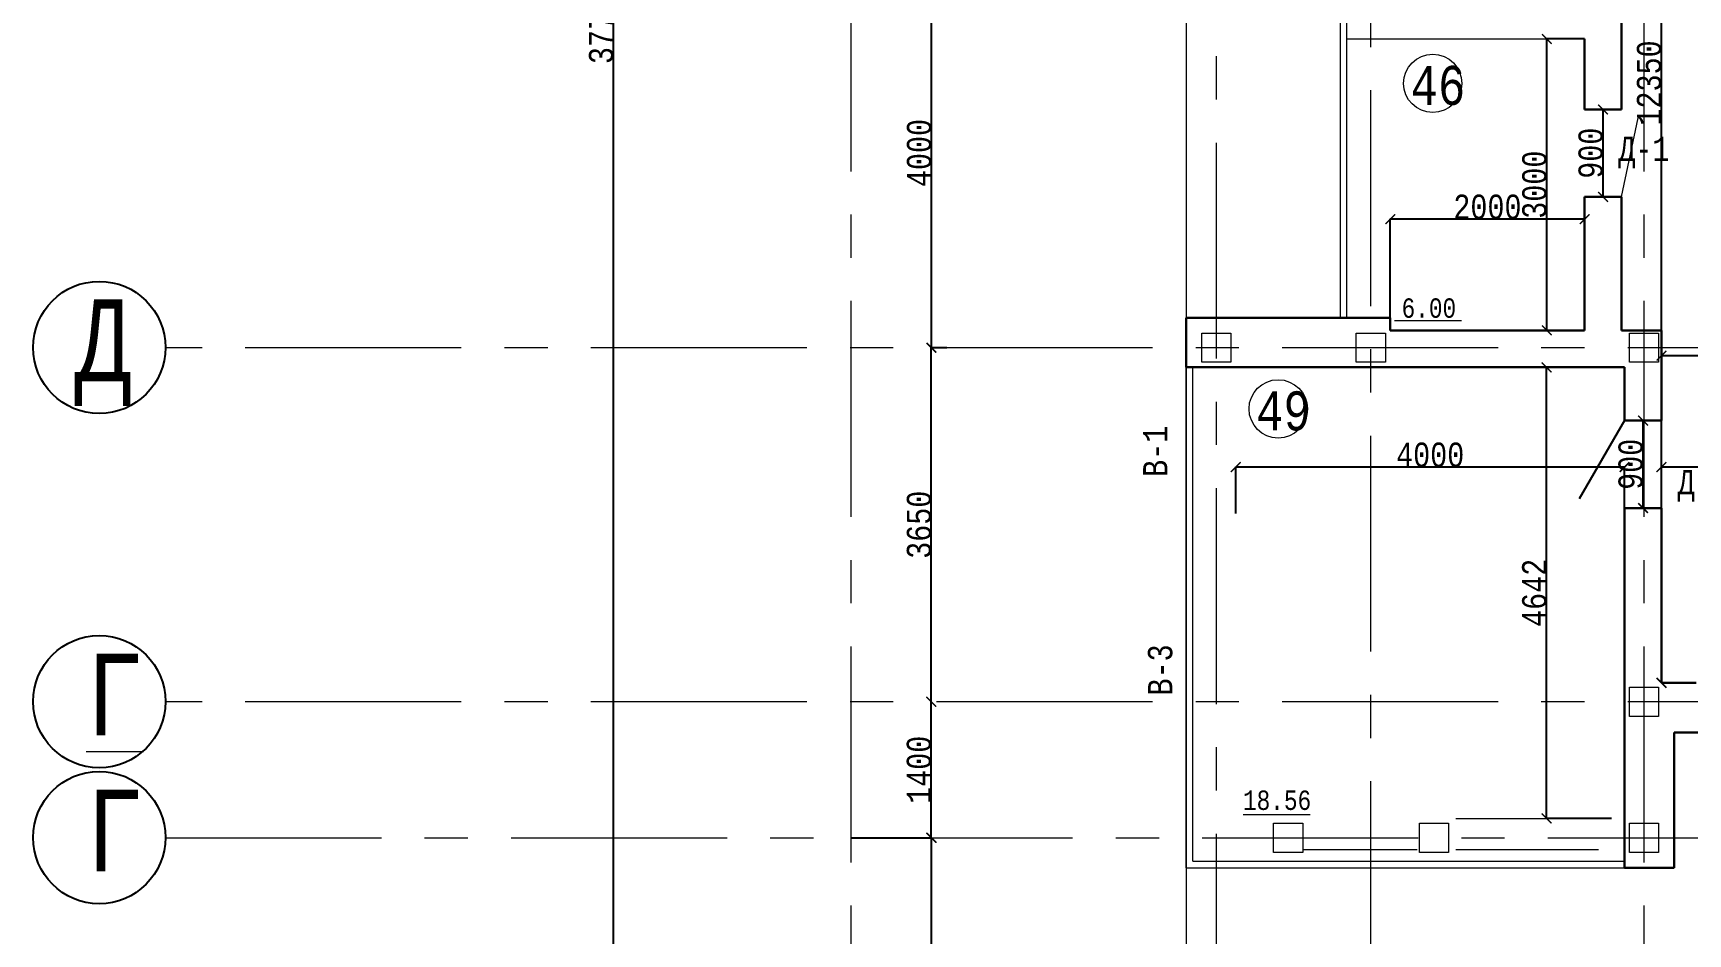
# Model space of a CAD drawing. Header units: millimetres. Extents: x -689206 to 4969298, y -1019800 to 703299.
# Drawn here: x 355454 to 372481, y -636417 to -627146 of the extents above; entities that cross this region are included whole.
import ezdxf

# ---------------------------------------------------------------- set-up
doc = ezdxf.new("R2010")
doc.units = ezdxf.units.MM
doc.linetypes.add('осеваяX2', pattern=[101.6, 63.5, -12.7, 12.7, -12.7])
for name, color, linetype, lineweight in [('несущие', 7, 'Continuous', 30), ('ОКНА', 250, 'Continuous', 20), ('ПЕРЕГОРОДКИ', 252, 'Continuous', 9), ('РАЗМЕРЫ', 7, 'Continuous', 9), ('стены', 7, 'Continuous', 20)]:
    doc.layers.add(name, color=color, linetype=linetype, lineweight=lineweight)
doc.layers.add('сетка', color=104, linetype='Continuous')
doc.layers.add('четотам', color=7, linetype='Continuous')
doc.styles.add('Аннотативный', font='isocteur.ttf', dxfattribs={"width": 0.7, "height": 250})
doc.dimstyles.new('Аннотативный', dxfattribs={"dimscale": 0, "dimtxt": 250, "dimasz": 100, "dimexe": 1.25, "dimexo": 0.625, "dimtad": 1, "dimdec": 0, "dimtxsty": 'Аннотативный', "dimblk": 'ARCHTICK', "dimcen": 2.5, "dimadec": 0, "dimazin": 0, "dimtfac": 1, "dimtdec": 0, "dimtmove": 0, "dimatfit": 3, "dimfxl": 1, "dimarcsym": 0})

# ---------------------------------------------------------------- blocks, each defined once
blk = doc.blocks.new('_ArchTick')
at = {"color": 0, "linetype": 'ByBlock', "const_width": 0.15}
blk.add_lwpolyline([(-0.5, -0.5), (0.5, 0.5)], dxfattribs=at)
blk = doc.blocks.new('*D3717')
at = {"layer": 'Defpoints', "color": 0, "lineweight": 0, "transparency": 16777216}
for p in [(371029, -627206), (371418, -627206), (371418, -630206)]:
    blk.add_point(p, dxfattribs=at)
at = {"layer": 'стены', "color": 0, "lineweight": -2, "transparency": 16777216}
for p, q in [((371417, -627206), (371027, -627206)), ((371029, -630206), (371029, -627206)), ((371417, -630206), (371027, -630206))]:
    blk.add_line(p, q, dxfattribs=at)
at = {"layer": 'стены', "color": 0, "lineweight": -2, "transparency": 16777216, "xscale": 100, "yscale": 100, "zscale": 100}
for p, rotation in [((371029, -627206), 90), ((371029, -630206), 270)]:
    blk.add_blockref('_ArchTick', p, dxfattribs=dict(at, rotation=rotation))
at = {"layer": 'стены', "color": 0, "lineweight": 5, "transparency": 16777216, "insert": (370903, -628706), "char_height": 250, "attachment_point": 5, "rotation": 90, "style": 'Аннотативный'}
blk.add_mtext('3000', dxfattribs=at)
blk = doc.blocks.new('*D3724')
at = {"layer": 'Defpoints', "color": 0, "lineweight": 0, "transparency": 16777216}
for p in [(372209, -631613), (372209, -632109), (375118, -632109)]:
    blk.add_point(p, dxfattribs=at)
at = {"layer": 'стены', "color": 0, "lineweight": -2, "transparency": 16777216}
for p, q in [((372209, -632109), (372209, -631611)), ((375118, -631613), (372209, -631613)), ((375118, -632109), (375118, -631611))]:
    blk.add_line(p, q, dxfattribs=at)
at = {"layer": 'стены', "color": 0, "lineweight": -2, "transparency": 16777216, "xscale": 100, "yscale": 100, "zscale": 100, "rotation": 180}
blk.add_blockref('_ArchTick', (372209, -631613), dxfattribs=at)
at = {"layer": 'стены', "color": 0, "lineweight": -2, "transparency": 16777216, "xscale": 100, "yscale": 100, "zscale": 100}
blk.add_blockref('_ArchTick', (375118, -631613), dxfattribs=at)
at = {"layer": 'стены', "color": 0, "lineweight": 5, "transparency": 16777216, "insert": (373663, -631487), "char_height": 250, "attachment_point": 5, "style": 'Аннотативный'}
blk.add_mtext('2910', dxfattribs=at)
blk = doc.blocks.new('*D3726')
at = {"layer": 'Defpoints', "color": 0, "lineweight": 0, "transparency": 16777216}
for p in [(372019, -631134), (372019, -631134), (372019, -632034)]:
    blk.add_point(p, dxfattribs=at)
at = {"layer": 'стены', "color": 0, "lineweight": -2, "transparency": 16777216}
for p, q in [((372019, -631134), (372020, -631134)), ((372019, -632034), (372019, -631134)), ((372019, -632034), (372020, -632034))]:
    blk.add_line(p, q, dxfattribs=at)
at = {"layer": 'стены', "color": 0, "lineweight": -2, "transparency": 16777216, "xscale": 100, "yscale": 100, "zscale": 100}
for p, rotation in [((372019, -631134), 90), ((372019, -632034), 270)]:
    blk.add_blockref('_ArchTick', p, dxfattribs=dict(at, rotation=rotation))
at = {"layer": 'стены', "color": 0, "lineweight": 5, "transparency": 16777216, "insert": (371893, -631584), "char_height": 250, "attachment_point": 5, "rotation": 90, "style": 'Аннотативный'}
blk.add_mtext('900', dxfattribs=at)
blk = doc.blocks.new('*D3727')
at = {"layer": 'Defpoints', "color": 0, "lineweight": 0, "transparency": 16777216}
for p in [(372209, -630466), (372209, -630846), (378238, -630716)]:
    blk.add_point(p, dxfattribs=at)
at = {"layer": 'стены', "color": 0, "lineweight": -2, "transparency": 16777216}
for p, q in [((372209, -630845), (372209, -630465)), ((378238, -630466), (372209, -630466)), ((378238, -630715), (378238, -630465))]:
    blk.add_line(p, q, dxfattribs=at)
at = {"layer": 'стены', "color": 0, "lineweight": -2, "transparency": 16777216, "xscale": 100, "yscale": 100, "zscale": 100, "rotation": 180}
blk.add_blockref('_ArchTick', (372209, -630466), dxfattribs=at)
at = {"layer": 'стены', "color": 0, "lineweight": -2, "transparency": 16777216, "xscale": 100, "yscale": 100, "zscale": 100}
blk.add_blockref('_ArchTick', (378238, -630466), dxfattribs=at)
at = {"layer": 'стены', "color": 0, "lineweight": 5, "transparency": 16777216, "insert": (375223, -630341), "char_height": 250, "attachment_point": 5, "style": 'Аннотативный'}
blk.add_mtext('6030', dxfattribs=at)
blk = doc.blocks.new('*D3748')
at = {"layer": 'Defpoints', "color": 0, "lineweight": 0, "transparency": 16777216}
for p in [(372209, -621486), (372387, -621486), (372387, -633833)]:
    blk.add_point(p, dxfattribs=at)
at = {"layer": 'РАЗМЕРЫ', "color": 0, "lineweight": -2, "transparency": 16777216}
for p, q in [((372387, -621486), (372207, -621486)), ((372209, -633833), (372209, -621486)), ((372387, -633833), (372207, -633833))]:
    blk.add_line(p, q, dxfattribs=at)
at = {"layer": 'РАЗМЕРЫ', "color": 0, "lineweight": -2, "transparency": 16777216, "xscale": 100, "yscale": 100, "zscale": 100}
for p, rotation in [((372209, -621486), 90), ((372209, -633833), 270)]:
    blk.add_blockref('_ArchTick', p, dxfattribs=dict(at, rotation=rotation))
at = {"layer": 'РАЗМЕРЫ', "color": 0, "lineweight": 5, "transparency": 16777216, "insert": (372083, -627659), "char_height": 250, "attachment_point": 5, "rotation": 90, "style": 'Аннотативный'}
blk.add_mtext('12350', dxfattribs=at)
blk = doc.blocks.new('*D3624')
at = {"layer": 'Defpoints', "color": 0, "linetype": 'ByBlock', "lineweight": 9, "transparency": 16777216}
for p in [(371027, -630586), (371829, -630586), (371695, -635228)]:
    blk.add_point(p, dxfattribs=at)
at = {"layer": 'РАЗМЕРЫ', "color": 0, "linetype": 'ByBlock', "lineweight": -2, "transparency": 16777216}
for p, q in [((371828, -630586), (371026, -630586)), ((371027, -635228), (371027, -630586)), ((371695, -635228), (371026, -635228))]:
    blk.add_line(p, q, dxfattribs=at)
at = {"layer": 'РАЗМЕРЫ', "color": 0, "linetype": 'ByBlock', "lineweight": -2, "transparency": 16777216, "xscale": 100, "yscale": 100, "zscale": 100}
for p, rotation in [((371027, -630586), 90), ((371027, -635228), 270)]:
    blk.add_blockref('_ArchTick', p, dxfattribs=dict(at, rotation=rotation))
at = {"layer": 'РАЗМЕРЫ', "color": 0, "linetype": 'ByBlock', "lineweight": 5, "transparency": 16777216, "insert": (370902, -632907), "char_height": 250, "attachment_point": 5, "rotation": 90, "style": 'Аннотативный'}
blk.add_mtext('4642', dxfattribs=at)
blk = doc.blocks.new('*D3625')
at = {"layer": 'Defpoints', "color": 0, "linetype": 'ByBlock', "lineweight": 9, "transparency": 16777216}
for p in [(367829, -631613), (367829, -632091), (371829, -635042)]:
    blk.add_point(p, dxfattribs=at)
at = {"layer": 'РАЗМЕРЫ', "color": 0, "linetype": 'ByBlock', "lineweight": -2, "transparency": 16777216}
for p, q in [((367829, -632090), (367829, -631611)), ((371829, -631613), (367829, -631613)), ((371829, -635041), (371829, -631611))]:
    blk.add_line(p, q, dxfattribs=at)
at = {"layer": 'РАЗМЕРЫ', "color": 0, "linetype": 'ByBlock', "lineweight": -2, "transparency": 16777216, "xscale": 100, "yscale": 100, "zscale": 100, "rotation": 180}
blk.add_blockref('_ArchTick', (367829, -631613), dxfattribs=at)
at = {"layer": 'РАЗМЕРЫ', "color": 0, "linetype": 'ByBlock', "lineweight": -2, "transparency": 16777216, "xscale": 100, "yscale": 100, "zscale": 100}
blk.add_blockref('_ArchTick', (371829, -631613), dxfattribs=at)
at = {"layer": 'РАЗМЕРЫ', "color": 0, "linetype": 'ByBlock', "lineweight": 13, "transparency": 16777216, "insert": (369829, -631487), "char_height": 250, "attachment_point": 5, "style": 'Аннотативный'}
blk.add_mtext('4000', dxfattribs=at)
blk = doc.blocks.new('*D3626')
at = {"layer": 'Defpoints', "color": 0, "linetype": 'ByBlock', "lineweight": 9, "transparency": 16777216}
for p in [(369418, -629061), (369418, -630076), (371418, -630206)]:
    blk.add_point(p, dxfattribs=at)
at = {"layer": 'РАЗМЕРЫ', "color": 0, "linetype": 'ByBlock', "lineweight": -2, "transparency": 16777216}
for p, q in [((369418, -630075), (369418, -629059)), ((371418, -629061), (369418, -629061)), ((371418, -630205), (371418, -629059))]:
    blk.add_line(p, q, dxfattribs=at)
at = {"layer": 'РАЗМЕРЫ', "color": 0, "linetype": 'ByBlock', "lineweight": -2, "transparency": 16777216, "xscale": 100, "yscale": 100, "zscale": 100, "rotation": 180}
blk.add_blockref('_ArchTick', (369418, -629061), dxfattribs=at)
at = {"layer": 'РАЗМЕРЫ', "color": 0, "linetype": 'ByBlock', "lineweight": -2, "transparency": 16777216, "xscale": 100, "yscale": 100, "zscale": 100}
blk.add_blockref('_ArchTick', (371418, -629061), dxfattribs=at)
at = {"layer": 'РАЗМЕРЫ', "color": 0, "linetype": 'ByBlock', "lineweight": 5, "transparency": 16777216, "insert": (370418, -628935), "char_height": 250, "attachment_point": 5, "style": 'Аннотативный'}
blk.add_mtext('2000', dxfattribs=at)
blk = doc.blocks.new('*D3654')
at = {"layer": 'Defpoints', "color": 0, "linetype": 'ByBlock', "lineweight": 0, "transparency": 16777216}
for p in [(371608, -627932), (371608, -627932), (371608, -628832)]:
    blk.add_point(p, dxfattribs=at)
at = {"layer": 'ПЕРЕГОРОДКИ', "color": 0, "linetype": 'ByBlock', "lineweight": -2, "transparency": 16777216}
for p, q in [((371608, -627932), (371609, -627932)), ((371608, -628832), (371608, -627932)), ((371608, -628832), (371609, -628832))]:
    blk.add_line(p, q, dxfattribs=at)
at = {"layer": 'ПЕРЕГОРОДКИ', "color": 0, "linetype": 'ByBlock', "lineweight": -2, "transparency": 16777216, "xscale": 100, "yscale": 100, "zscale": 100}
for p, rotation in [((371608, -627932), 90), ((371608, -628832), 270)]:
    blk.add_blockref('_ArchTick', p, dxfattribs=dict(at, rotation=rotation))
at = {"layer": 'ПЕРЕГОРОДКИ', "color": 0, "linetype": 'ByBlock', "lineweight": 5, "transparency": 16777216, "insert": (371482, -628382), "char_height": 250, "attachment_point": 5, "rotation": 90, "style": 'Аннотативный'}
blk.add_mtext('900', dxfattribs=at)
blk = doc.blocks.new('*D3766')
at = {"layer": 'Defpoints', "color": 0, "lineweight": 0, "ltscale": 35, "transparency": 16777216}
for p in [(364695, -634028), (364695, -634028), (364695, -635428)]:
    blk.add_point(p, dxfattribs=at)
at = {"layer": 'РАЗМЕРЫ', "color": 0, "lineweight": -2, "ltscale": 35, "transparency": 16777216}
for p, q in [((364695, -635428), (364695, -634028)), ((364696, -634028), (364696, -634028)), ((364696, -635428), (364696, -635428))]:
    blk.add_line(p, q, dxfattribs=at)
at = {"layer": 'РАЗМЕРЫ', "color": 0, "lineweight": -2, "ltscale": 35, "transparency": 16777216, "xscale": 100, "yscale": 100, "zscale": 100}
for p, rotation in [((364695, -634028), 90), ((364695, -635428), 270)]:
    blk.add_blockref('_ArchTick', p, dxfattribs=dict(at, rotation=rotation))
at = {"layer": 'РАЗМЕРЫ', "color": 0, "lineweight": 5, "ltscale": 35, "transparency": 16777216, "insert": (364570, -634728), "char_height": 250, "attachment_point": 5, "rotation": 90, "style": 'Аннотативный'}
blk.add_mtext('1400', dxfattribs=at)
blk = doc.blocks.new('*D3767')
at = {"layer": 'Defpoints', "color": 0, "lineweight": 0, "ltscale": 35, "transparency": 16777216}
for p in [(364696, -630384), (364855, -630384), (364696, -634028)]:
    blk.add_point(p, dxfattribs=at)
at = {"layer": 'РАЗМЕРЫ', "color": 0, "lineweight": -2, "ltscale": 35, "transparency": 16777216}
for p, q in [((364854, -630384), (364695, -630384)), ((364696, -634028), (364696, -630384)), ((364697, -634028), (364698, -634028))]:
    blk.add_line(p, q, dxfattribs=at)
at = {"layer": 'РАЗМЕРЫ', "color": 0, "lineweight": -2, "ltscale": 35, "transparency": 16777216, "xscale": 100, "yscale": 100, "zscale": 100}
for p, rotation in [((364696, -630384), 90), ((364696, -634028), 270)]:
    blk.add_blockref('_ArchTick', p, dxfattribs=dict(at, rotation=rotation))
at = {"layer": 'РАЗМЕРЫ', "color": 0, "lineweight": 5, "ltscale": 35, "transparency": 16777216, "insert": (364571, -632206), "char_height": 250, "attachment_point": 5, "rotation": 90, "style": 'Аннотативный'}
blk.add_mtext('3650', dxfattribs=at)
blk = doc.blocks.new('*D3768')
at = {"layer": 'Defpoints', "color": 0, "lineweight": 0, "ltscale": 35, "transparency": 16777216}
for p in [(363868, -635428), (364699, -635428), (363868, -638376)]:
    blk.add_point(p, dxfattribs=at)
at = {"layer": 'РАЗМЕРЫ', "color": 0, "lineweight": -2, "ltscale": 35, "transparency": 16777216}
for p, q in [((363868, -635428), (364700, -635428)), ((364699, -638376), (364699, -635428)), ((363868, -638376), (364700, -638376))]:
    blk.add_line(p, q, dxfattribs=at)
at = {"layer": 'РАЗМЕРЫ', "color": 0, "lineweight": -2, "ltscale": 35, "transparency": 16777216, "xscale": 100, "yscale": 100, "zscale": 100}
for p, rotation in [((364699, -635428), 90), ((364699, -638376), 270)]:
    blk.add_blockref('_ArchTick', p, dxfattribs=dict(at, rotation=rotation))
at = {"layer": 'РАЗМЕРЫ', "color": 0, "lineweight": 5, "ltscale": 35, "transparency": 16777216, "insert": (364573, -636902), "char_height": 250, "attachment_point": 5, "rotation": 90, "style": 'Аннотативный'}
blk.add_mtext('2950', dxfattribs=at)
blk = doc.blocks.new('*D3772')
at = {"layer": 'Defpoints', "color": 0, "lineweight": 0, "ltscale": 35, "transparency": 16777216}
for p in [(364698, -626376), (364698, -626376), (364698, -630384)]:
    blk.add_point(p, dxfattribs=at)
at = {"layer": 'РАЗМЕРЫ', "color": 0, "lineweight": -2, "ltscale": 35, "transparency": 16777216}
for p, q in [((364698, -626376), (364699, -626376)), ((364698, -630384), (364698, -626376)), ((364698, -630384), (364699, -630384))]:
    blk.add_line(p, q, dxfattribs=at)
at = {"layer": 'РАЗМЕРЫ', "color": 0, "lineweight": -2, "ltscale": 35, "transparency": 16777216, "xscale": 100, "yscale": 100, "zscale": 100}
for p, rotation in [((364698, -626376), 90), ((364698, -630384), 270)]:
    blk.add_blockref('_ArchTick', p, dxfattribs=dict(at, rotation=rotation))
at = {"layer": 'РАЗМЕРЫ', "color": 0, "lineweight": 5, "ltscale": 35, "transparency": 16777216, "insert": (364572, -628380), "char_height": 250, "attachment_point": 5, "rotation": 90, "style": 'Аннотативный'}
blk.add_mtext('4000', dxfattribs=at)
blk = doc.blocks.new('*D3673')
at = {"layer": 'Defpoints', "color": 0, "lineweight": 0, "ltscale": 35, "transparency": 16777216}
for p in [(361425, -608174), (363868, -608174), (363868, -645878)]:
    blk.add_point(p, dxfattribs=at)
at = {"layer": 'РАЗМЕРЫ', "color": 0, "lineweight": -2, "ltscale": 35, "transparency": 16777216}
for p, q in [((363867, -608174), (361424, -608174)), ((361425, -645878), (361425, -608174)), ((363867, -645878), (361424, -645878))]:
    blk.add_line(p, q, dxfattribs=at)
at = {"layer": 'РАЗМЕРЫ', "color": 0, "lineweight": -2, "ltscale": 35, "transparency": 16777216, "xscale": 100, "yscale": 100, "zscale": 100}
for p, rotation in [((361425, -608174), 90), ((361425, -645878), 270)]:
    blk.add_blockref('_ArchTick', p, dxfattribs=dict(at, rotation=rotation))
at = {"layer": 'РАЗМЕРЫ', "color": 0, "lineweight": 5, "ltscale": 35, "transparency": 16777216, "insert": (361300, -627026), "char_height": 250, "attachment_point": 5, "rotation": 90, "style": 'Аннотативный'}
blk.add_mtext('37703', dxfattribs=at)

msp = doc.modelspace()

# ---------------------------------------------------------------- linework, layer by layer
at = {"layer": 'несущие', "color": 0}
msp.add_line((371828.5, -635737.7), (372338.5, -635737.7), dxfattribs=at)
at = {"layer": 'ОКНА', "color": 0, "lineweight": 13}
for p, q in [((370092.4, -635227.7), (371562.4, -635227.7)), ((367318.5, -635737.7), (371828.5, -635737.7)), ((367388.5, -635667.7), (371828.5, -635667.7))]:
    msp.add_line(p, q, dxfattribs=at)
at = {"layer": 'ОКНА', "lineweight": 13}
for p, q in [((368526.7, -635547.7), (369696.7, -635547.7)), ((370092.4, -635547.7), (371562.4, -635547.7))]:
    msp.add_line(p, q, dxfattribs=at)
at = {"layer": 'ПЕРЕГОРОДКИ', "color": 18, "linetype": 'ByBlock', "lineweight": 30, "true_color": 0x000000}
for p, q in [((371417.9, -627931.8), (371797.9, -627931.8)), ((371797.9, -628831.8), (371417.9, -628831.8)), ((371797.9, -628831.8), (371797.9, -629110.4))]:
    msp.add_line(p, q, dxfattribs=at)
at = {"layer": 'ПЕРЕГОРОДКИ', "color": 18, "linetype": 'ByBlock', "lineweight": 9, "true_color": 0x000000}
msp.add_line((371797.9, -628831.8), (371968.9, -628016.3), dxfattribs=at)
at = {"layer": 'РАЗМЕРЫ', "linetype": 'осеваяX2', "lineweight": 5, "ltscale": 35}
for p, q in [((369217.9, -654848), (369217.9, -605010.3)), ((372028.5, -605010.3), (372028.5, -654848)), ((367628.5, -617605.6), (367628.5, -654848)), ((423867.9, -630383.6), (356815.2, -630383.6)), ((423867.9, -634028.4), (356815.2, -634028.4))]:
    msp.add_line(p, q, dxfattribs=at)
at = {"layer": 'РАЗМЕРЫ', "lineweight": 13}
for p, q in [((368907.9, -630075.6), (368907.9, -622985.6)), ((368971.5, -630075.6), (368971.5, -622985.6)), ((367318.5, -635737.7), (367318.5, -630585.6)), ((367388.5, -635667.7), (367388.5, -630585.6))]:
    msp.add_line(p, q, dxfattribs=at)
at = {"layer": 'РАЗМЕРЫ', "color": 18, "true_color": 0x000000}
msp.add_line((369461.4, -630102.8), (370150.7, -630102.8), dxfattribs=at)
at = {"layer": 'РАЗМЕРЫ'}
msp.add_line((367904.4, -635186.5), (368593.7, -635186.5), dxfattribs=at)
at = {"layer": 'РАЗМЕРЫ', "lineweight": 5, "ltscale": 35}
msp.add_lwpolyline([(367318.5, -646190.4), (420069.4, -646190.4), (420069.4, -607865.7), (367318.5, -607865.7)], close=True, dxfattribs=at)
at = {"layer": 'сетка', "color": 0}
for centre in [(356134.4, -630381.4), (356134.4, -634026.2), (356134.4, -635425.4)]:
    msp.add_circle(centre, 680.7, dxfattribs=at)
at = {"layer": 'стены', "linetype": 'осеваяX2', "lineweight": 5, "ltscale": 35}
for p, q in [((363867.9, -605010.3), (363867.9, -645877.7)), ((356815.2, -635427.7), (423867.9, -635427.7))]:
    msp.add_line(p, q, dxfattribs=at)
at = {"layer": 'стены', "lineweight": 30}
for p, q in [((371797.9, -627931.8), (371797.9, -624701.9)), ((371417.9, -627205.6), (371417.9, -627931.8)), ((371417.9, -628831.8), (371417.9, -630205.6)), ((371797.9, -630205.6), (371797.9, -628831.8)), ((367318.5, -630585.6), (367318.5, -630075.6)), ((367318.5, -630075.6), (369417.9, -630075.6)), ((369417.9, -630205.6), (369417.9, -630075.6)), ((369417.9, -630205.6), (370130.8, -630205.6)), ((370130.8, -630205.6), (369417.9, -630205.6)), ((370130.8, -630205.6), (371417.9, -630205.6)), ((371797.9, -630205.6), (372208.5, -630205.6)), ((372208.5, -631134.2), (372208.5, -630205.6)), ((367318.5, -630585.6), (370130.8, -630585.6)), ((370130.8, -630585.6), (371828.5, -630585.6)), ((371828.5, -631134.2), (371828.5, -630585.6)), ((372208.5, -631134.2), (371828.5, -631134.2)), ((371828.5, -635737.7), (371828.5, -632034.2)), ((371828.5, -632034.2), (372208.5, -632034.2)), ((372208.5, -633832.8), (372208.5, -632034.2)), ((372208.5, -633832.8), (372566.4, -633832.8)), ((372626.4, -634342.8), (372338.5, -634342.8)), ((372338.5, -635737.7), (372338.5, -634342.8))]:
    msp.add_line(p, q, dxfattribs=at)
at = {"layer": 'стены', "lineweight": 13}
msp.add_line((368971.5, -627205.6), (371417.9, -627205.6), dxfattribs=at)
at = {"layer": 'стены', "color": 7, "lineweight": 25, "true_color": 0xffffff}
msp.add_line((371828.5, -631134.2), (371363.6, -631939.5), dxfattribs=at)
at = {"layer": 'стены', "lineweight": 20}
for points in [[(367478.5, -630233.6), (367778.5, -630233.6), (367778.5, -630533.6), (367478.5, -630533.6)], [(369067.9, -630233.6), (369367.9, -630233.6), (369367.9, -630533.6), (369067.9, -630533.6)], [(371878.5, -630233.6), (372178.5, -630233.6), (372178.5, -630533.6), (371878.5, -630533.6)], [(371878.5, -633878.4), (372178.5, -633878.4), (372178.5, -634178.4), (371878.5, -634178.4)], [(368217.9, -635277.7), (368517.9, -635277.7), (368517.9, -635577.7), (368217.9, -635577.7)], [(369717.9, -635277.7), (370017.9, -635277.7), (370017.9, -635577.7), (369717.9, -635577.7)], [(371878.5, -635277.7), (372178.5, -635277.7), (372178.5, -635577.7), (371878.5, -635577.7)]]:
    msp.add_lwpolyline(points, close=True, dxfattribs=at)
at = {"layer": 'четотам', "lineweight": 13}
for centre in [(369855.2, -627663.3), (368265.2, -631013.3)]:
    msp.add_circle(centre, 300, dxfattribs=at)

# ---------------------------------------------------------------- texts
at = {"layer": 'РАЗМЕРЫ', "lineweight": 13, "ltscale": 150, "char_height": 401.1, "width": 1460, "attachment_point": 1, "style": 'Аннотативный'}
for s, insert in [('46', (369627.2, -627483.4)), ('49', (368037.2, -630833.4))]:
    msp.add_mtext(s, dxfattribs=dict(at, insert=insert))
at = {"layer": 'РАЗМЕРЫ', "lineweight": 20, "ltscale": 150, "char_height": 250, "width": 922.913, "attachment_point": 1, "style": 'Аннотативный'}
for insert in [(371765.2, -628212.8), (372375.2, -631642.8)]:
    msp.add_mtext('Д-1', dxfattribs=dict(at, insert=insert))
at = {"layer": 'РАЗМЕРЫ', "lineweight": 5, "ltscale": 35, "width": 7009.377, "attachment_point": 1, "style": 'Аннотативный'}
for s, insert, char_height in [('Д', (355878.5, -629887.1), 841.3), ('{\\LГ}', (355998.7, -633531.8), 841.28), ('Г', (355998.7, -634931.1), 841.3)]:
    msp.add_mtext(s, dxfattribs=dict(at, insert=insert, char_height=char_height))
at = {"layer": 'РАЗМЕРЫ', "color": 18, "true_color": 0x000000, "insert": (369535, -629875.8), "char_height": 200, "width": 656.117, "attachment_point": 1, "style": 'Аннотативный'}
msp.add_mtext('6.00', dxfattribs=at)
at = {"layer": 'РАЗМЕРЫ', "lineweight": 20, "ltscale": 150, "char_height": 250, "width": 922.913, "attachment_point": 1, "rotation": 90, "style": 'Аннотативный'}
for s, insert in [('В-1', (366875.2, -631713.3)), ('В-3', (366925.2, -633963.3))]:
    msp.add_mtext(s, dxfattribs=dict(at, insert=insert))
at = {"layer": 'РАЗМЕРЫ', "insert": (367903.1, -634941.1), "char_height": 200, "width": 656.117, "attachment_point": 1, "style": 'Аннотативный'}
msp.add_mtext('18.56', dxfattribs=at)

# ---------------------------------------------------------------- dimensions: what is measured, and where the dimension line sits
at = {"layer": 'ПЕРЕГОРОДКИ', "color": 18, "linetype": 'ByBlock', "lineweight": 5, "true_color": 0x000000}
dim = msp.add_linear_dim(base=(371607.9, -627931.8), p1=(371607.9, -628831.8), p2=(371607.9, -627931.8), angle=90, dimstyle='Аннотативный', dxfattribs=at)
dim.commit()
dim.dimension.update_dxf_attribs({"geometry": '*D3654', "text_midpoint": (371482.2, -628381.8)})
at = {"layer": 'РАЗМЕРЫ', "lineweight": 5, "ltscale": 35}
dim = msp.add_linear_dim(base=(361425.2, -608174.3), p1=(363867.9, -645877.7), p2=(363867.9, -608174.3), angle=90, dimstyle='Аннотативный', dxfattribs=at)
dim.commit()
dim.dimension.update_dxf_attribs({"geometry": '*D3673', "text_midpoint": (361299.5, -627026)})
at = {"layer": 'РАЗМЕРЫ', "lineweight": 5}
dim = msp.add_linear_dim(base=(372208.5, -621485.6), p1=(372387.5, -633832.8), p2=(372387.5, -621485.6), angle=90, text='12350', dimstyle='Аннотативный', dxfattribs=at)
dim.commit()
dim.dimension.update_dxf_attribs({"geometry": '*D3748', "text_midpoint": (372082.9, -627659.2)})
at = {"layer": 'РАЗМЕРЫ', "lineweight": 5, "ltscale": 35}
for base, p1, p2, text, picture, middle in [((364697.7, -626375.7), (364697.7, -630383.6), (364697.7, -626375.7), '4000', '*D3772', (364572, -628379.6)), ((364696.4, -630383.6), (364696.4, -634028.4), (364855, -630383.6), '3650', '*D3767', (364570.8, -632206)), ((364695.2, -634028.4), (364695.2, -635427.7), (364695.2, -634028.4), '1400', '*D3766', (364569.5, -634728)), ((364698.9, -635427.7), (363867.9, -638375.7), (363867.9, -635427.7), '2950', '*D3768', (364573.3, -636901.7))]:
    dim = msp.add_linear_dim(base=base, p1=p1, p2=p2, angle=90, text=text, dimstyle='Аннотативный', dxfattribs=at)
    dim.commit()
    dim.dimension.update_dxf_attribs({"geometry": picture, "text_midpoint": middle})
at = {"layer": 'РАЗМЕРЫ', "color": 18, "linetype": 'ByBlock', "lineweight": 5, "true_color": 0x000000}
dim = msp.add_linear_dim(base=(369417.9, -629060.6), p1=(371417.9, -630205.6), p2=(369417.9, -630075.6), dimstyle='Аннотативный', dxfattribs=at)
dim.commit()
dim.dimension.update_dxf_attribs({"geometry": '*D3626', "text_midpoint": (370417.9, -628935)})
dim = msp.add_linear_dim(base=(371027.3, -630585.6), p1=(371695.5, -635227.7), p2=(371828.5, -630585.6), angle=90, dimstyle='Аннотативный', dxfattribs=at)
dim.commit()
dim.dimension.update_dxf_attribs({"geometry": '*D3624', "text_midpoint": (370901.7, -632906.6)})
at = {"layer": 'РАЗМЕРЫ', "color": 18, "linetype": 'ByBlock', "lineweight": 13, "true_color": 0x000000}
dim = msp.add_linear_dim(base=(367828.5, -631612.7), p1=(371828.5, -635042.1), p2=(367828.5, -632090.7), dimstyle='Аннотативный', dxfattribs=at)
dim.commit()
dim.dimension.update_dxf_attribs({"geometry": '*D3625', "text_midpoint": (369828.5, -631487.1)})
at = {"layer": 'стены', "lineweight": 5}
for base, p1, p2, picture, middle in [((371028.5, -627205.6), (371417.9, -630205.6), (371417.9, -627205.6), '*D3717', (370902.9, -628705.6)), ((372018.5, -631134.2), (372018.5, -632034.2), (372018.5, -631134.2), '*D3726', (371892.9, -631584.2))]:
    dim = msp.add_linear_dim(base=base, p1=p1, p2=p2, angle=90, dimstyle='Аннотативный', dxfattribs=at)
    dim.commit()
    dim.dimension.update_dxf_attribs({"geometry": picture, "text_midpoint": middle})
for base, p1, p2, text, picture, middle in [((372208.5, -630466.4), (378237.9, -630715.6), (372208.5, -630845.6), '6030', '*D3727', (375223.2, -630340.8)), ((372208.5, -631612.7), (375117.9, -632109.3), (372208.5, -632109.3), '2910', '*D3724', (373663.2, -631487.1))]:
    dim = msp.add_linear_dim(base=base, p1=p1, p2=p2, text=text, dimstyle='Аннотативный', dxfattribs=at)
    dim.commit()
    dim.dimension.update_dxf_attribs({"geometry": picture, "text_midpoint": middle})

doc.saveas('drawing.dxf')
